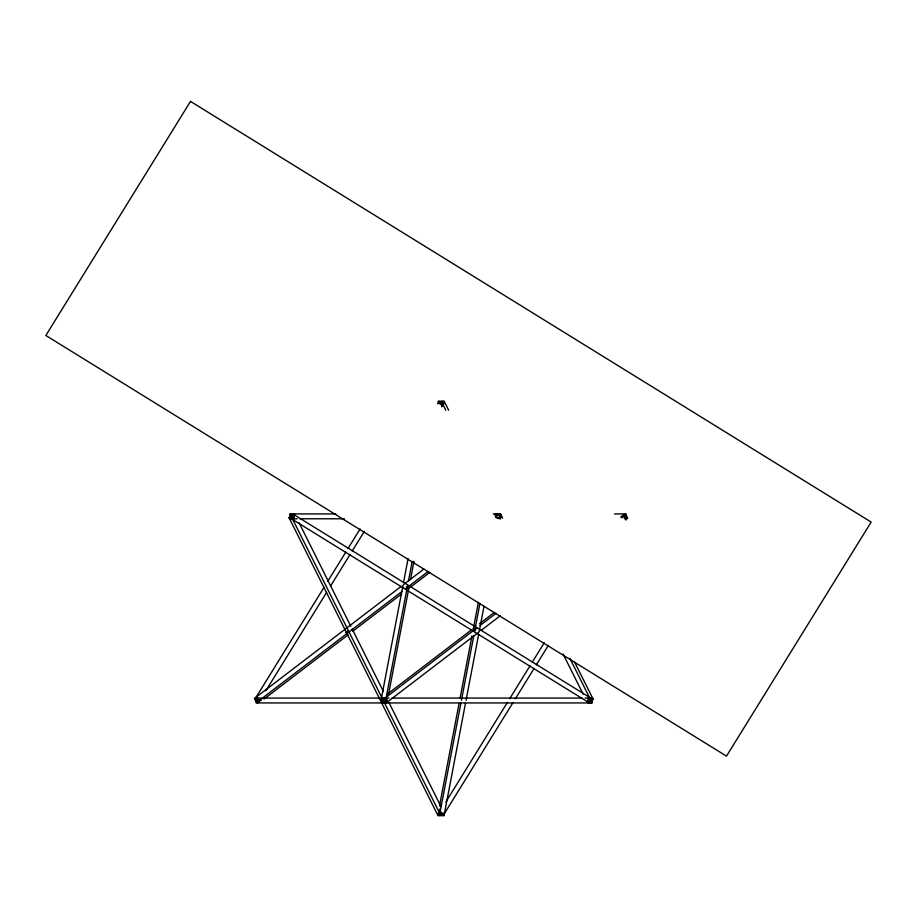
<?xml version="1.0" encoding="UTF-8"?>
<svg xmlns="http://www.w3.org/2000/svg" width="917" height="917" viewBox="0 0 917 917"><rect width="100%" height="100%" fill="white"/><g stroke="black" fill="none" stroke-linecap="round" stroke-linejoin="round"><path stroke-width="1.38" d="M292.512 514.299L290.196 514.299L289.405 518.437L294.036 518.437M385.988 701.792L382.515 701.792L381.243 699.224L402.976 585.39M403.514 582.582L408.076 558.682M381.483 702.571L382.274 698.433L291.87 517.647L289.015 517.647L381.483 702.571L386.653 702.571L478.754 632.214M384.727 697.699L384.189 700.508L387.054 700.508M387.146 701.792L385.862 699.224L407.607 585.39M408.409 581.172L412.169 561.502M441.696 406.896L442.762 401.279L444.046 403.835L439.415 403.835L438.143 401.279L444.195 401.279L448.677 410.231M386.103 702.571L386.894 698.433L381.724 698.433L383.799 702.571L386.068 700.84M388.487 694.754L409.154 586.536M410.495 579.51L413.98 561.238M439.484 806.009L459.073 703.408M460.151 697.791L471.957 635.951M473.034 630.334L478.399 602.217M460.896 703.156L439.415 815.591L438.143 813.035L442.762 813.035L444.046 815.591L437.994 815.591L381.724 703.064M461.434 700.347L473.78 635.699M474.582 631.481L479.946 603.375M499.914 518.437L500.705 514.299L495.535 514.299L497.599 518.437L500.464 518.437L498.389 514.299L496.12 516.03M444.046 815.591L465.515 703.156M466.054 700.347L478.674 634.289M479.213 631.481L484.038 606.183M589.677 702.571L591.992 702.571L592.783 698.433L588.152 698.433M324.033 587.35L254.88 699.224L259.018 701.792L260.52 699.35M327.782 581.263L345.824 552.08M348.082 548.423L360.106 528.971M437.524 403.709L439.025 401.279L443.163 403.835L441.662 406.265M265.781 690.845L326.658 592.336M330.418 586.25L349.962 554.636M352.22 550.991L364.244 531.528M440.527 810.605L439.025 813.035L443.163 815.591L513.062 702.491M445.788 802.088L507.422 702.365M509.68 698.72L529.969 665.88M532.227 662.234L544.251 642.783M621.669 517.52L623.17 515.079L627.308 517.647L625.807 520.077M515.32 698.846L534.107 668.447M536.365 664.791L548.389 645.339M289.015 517.647L292.363 515.079M439.105 402.987L441.341 401.279L445.811 410.231M291.87 517.647L295.217 515.079M444.195 401.279L440.848 403.835L442.132 406.391M402.093 591.396L256.554 702.571L254.49 698.433L401.165 586.387M403.434 584.656L423.906 569.021M345.64 632.753L347.91 631.022M405.509 588.794L428.239 571.417M263.958 699.098L348.105 634.828M352.644 631.354L401.543 593.998M410.633 587.052L429.97 572.288M387.41 694.1L471.556 629.819M479.511 623.743L494.286 612.441M476.68 628.076L384.59 698.433L386.653 702.571M480.095 625.474L496.017 613.313M621.084 517.773L625.635 514.299L627.698 518.437L624.844 518.437L623.296 515.331M481.024 630.483L500.361 615.72M437.994 815.591L441.341 813.035L439.415 809.195M586.972 701.792L590.319 699.224L593.173 699.224L574.627 662.143M444.195 813.035L440.848 815.591L384.578 703.064M589.826 701.792L593.173 699.224M335.76 513.933L290.15 513.933L290.15 518.793L297.154 518.793M493.174 513.933L500.43 513.933L500.43 518.793M614.55 513.933L625.99 513.933L625.99 518.793M620.947 516.363L623.812 516.363M300.019 518.793L344.483 518.793M380.578 698.078L256.198 698.078L256.198 702.938L592.038 702.938L592.038 698.078L585.035 698.078M389.014 698.078L381.759 698.078L381.759 702.938M391.88 698.078L582.169 698.078M254.49 698.433L257.345 698.433L258.892 701.539M381.243 699.224L385.862 699.224M258.376 700.508L261.242 700.508M406.437 587.018L408.867 588.519M473.321 628.351L475.751 629.853M500.705 514.299L502.619 518.128M569.858 658.303L590.319 699.224M590.708 700.015L591.992 702.571M563.061 653.981L583.132 694.112M299.057 522.759L350.844 626.334M352.128 628.89L383.455 691.556M389.209 703.064L440.997 806.639M290.196 514.299L291.48 516.856M624.488 513.933L624.488 518.793M590.823 699.293L590.823 702.938M589.322 698.078L589.322 702.938M588.106 698.078L588.106 702.938M499.96 513.933L499.96 518.793M496.028 513.933L496.028 517.578M495.57 513.933L495.57 516.363M386.619 698.078L386.619 702.938M386.16 698.078L386.16 702.938M382.217 698.078L382.217 702.938M294.082 513.933L294.082 518.793M292.867 513.933L292.867 518.793M291.365 513.933L291.365 517.578M257.7 698.078L257.7 702.938M190.507 101.409L45.85 335.473L726.493 756.135L871.15 522.071L190.507 101.409M293.394 514.299L290.838 518.437L588.794 702.571L591.35 698.433L293.394 514.299M499.673 515.079L495.042 515.079L496.326 517.647L500.946 517.647L499.673 515.079"/></g></svg>
